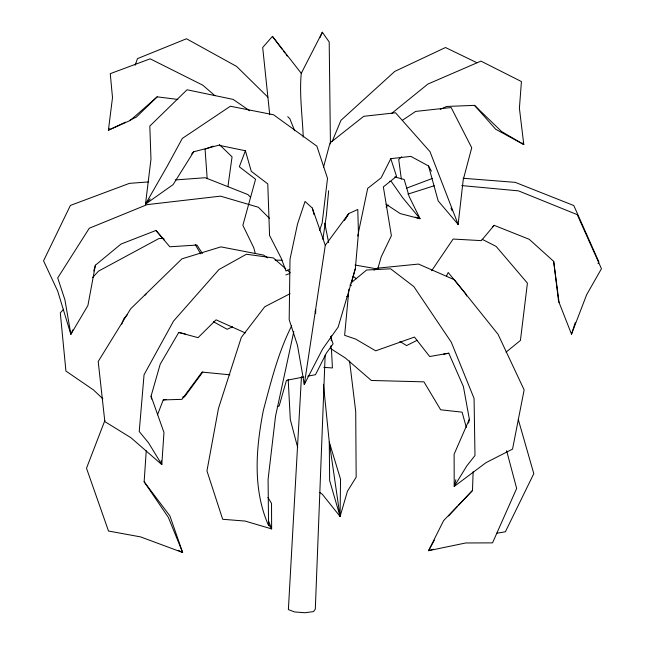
<?xml version="1.0" encoding="UTF-8"?>
<svg xmlns="http://www.w3.org/2000/svg" width="645" height="645" viewBox="0 0 645 645"><rect width="100%" height="100%" fill="white"/><g stroke="black" fill="none" stroke-linecap="round" stroke-linejoin="round"><path stroke-width="0.97" d="M319.968 492.595L322.379 494.336L340.076 516.476L340.544 479.187L329.272 442.091L323.427 384.283M315.639 313.462L315.711 309.511L315.155 311.406M458.788 505.051L472.487 490.49L473.132 471.777M325.153 355.185L315.308 609.154L313.478 611.605L304.835 612.75L294.442 611.912L288.38 609.59L301.457 376.632M331.006 345.76L330.869 348.735L345.277 357.935L371.351 380.469L423.934 381.848L440.664 409.793L462.094 412.163L466.327 427.393M331.24 340.802L331.466 335.843M104.853 420.548L86.503 468.254L108.505 531.029L140.57 536.89L182.648 552.507L168.377 517.435L144.141 481.775L146.246 450.782M328.652 190.718L326.386 215.349L322.887 239.247M348.921 289.25L344.64 335.327L355.637 339.077L375.688 350.832L414.445 337.061L429.675 356.516L448.775 353.21L463.416 386.589L469.358 419.234L468.576 423.072M325.282 245.326L304.319 384.412L322.508 349.195L338.141 327.104L355.29 269.159L358.451 233.256L357.773 209.472L348.695 213.608L325.282 245.326L312.341 208.085L305.037 201.45L297.522 223.992L290.008 259.234L289.186 319.654L297.49 345.389L304.319 384.412L304.932 382.501M227.959 186.437L232.055 156.864L219.364 144.528M330.433 143.948L329.2 41.989L322.331 32.25L301.263 73.328C299.256 94.476 302.416 115.866 303.239 137.062M164.596 240.472L155.961 230.467L121.01 244.06L95.42 265.192L87.905 305.504L70.869 334.36L57.679 291.056L43.546 260.83L70.402 205.424L129.468 183.349L148.415 181.938M357.701 236.03L367.698 188.388L381.179 177.778L390.773 158.67L410.889 156.38L428.522 165.967L431.432 171.215M455.854 479.719L454.209 486.451L486.007 462.65L512.541 449.105L524.135 389.903L498.037 334.287L454.298 279.712L418.5 264.071L377.43 268.175L374.036 270.118M293.798 331.619L275.536 416.202L268.094 479.243L268.546 525.514C252.485 489.047 255.944 448.251 263.402 410.156C271.061 381.517 278.221 352.404 291.669 325.798M351.485 282.671L355.072 269.078M323.564 167.071L330.006 142.956L363.732 116.31L395.538 112.77L430.005 151.68L458.135 224.395L463.223 179.818L471.721 147.761L451.153 107.538L415.638 111.424L402.351 120.341M151.527 399.045L151.075 396.111L160.21 364.199L178.762 332.457L185.381 333.997M377.712 269.021L381.195 256.895L391.386 235.723L383.356 186.913L396.538 176.335L390.773 158.67M93.735 270.956L95.42 265.192M340.076 516.476L329.272 442.091L329.643 480.541L340.076 516.476L347.453 491.232L356.161 477.203L355.717 411.462L349.558 360.934M492.707 226.677L494.159 225.331L529.255 239.311L553.676 261.362L558.53 301.086L571.51 334.175L575.203 322.718M319.525 230.483L322.161 223.009L327.523 178.383L316.88 146.165L273.553 114.77L230.354 106.24L182.293 138.441L167.571 165.572L145.488 204.142L173.118 184.607L193.685 151.777L218.736 145.246L245.398 150.745L251.292 171.32L267.772 183.881L269.562 235.473L281.156 258.089L286.017 271.021L289.557 269.384M135.136 65.266L137.482 58.63L186.47 38.764L236.642 66.451L267.869 97.145M121.776 324.129L123.872 318.574L127.242 314.841M245.398 150.745L239.327 166.773L255.573 179.245L242.867 225.307L253.727 247.656L255.307 253.372M157.509 414.84L163.225 399.932L166.128 399.513M571.51 334.175L586.66 294.684L601.454 268.715L577.251 214.648L518.467 190.856L461.756 185.591M332.167 141.448L340.971 120.309L394.788 71.393L445.501 47.528L476.905 62.702M72.804 329.821L70.869 334.36L64.919 299.804L57.703 277.939L89.276 228.241L147.092 204.634L220.493 196.153L258.403 207.263L269.562 218.47M469.358 419.234L454.112 454.225L454.209 486.451L466.811 465.916L474.986 455.499L474.067 398.417L451.307 342.237L413.848 286.59L390.62 268.82L366.642 270.005L350.88 283.002M319.928 37.668L322.331 32.25M109.239 128.355L108.416 130.185L130.258 120.462L157.178 96.839L177.859 99.451M598.036 263.66L598.858 261.886L573.792 205.537L515.242 182.358L463.126 178.262M446.517 275.987L448.202 272.496L465.972 294.12L466.577 295.974M434.367 540.139L428.562 550.693L465.738 542.969L492.538 542.872L516.661 488.442L506.623 450.734M344.478 220.461L348.695 213.608L345.559 218.631M431.666 270.723L453.121 239.053L481.347 240.625L494.159 225.331M202.869 371.972L184.51 396.869L182.575 397.143M301.263 73.328L272.44 36.37L262.692 47.48L269.731 114.762M144.786 295.41L146.141 293.91M150.253 198.942L145.488 204.142L150.97 159.259L149.817 126.081L187.058 89.768L233.135 99.395L249.663 110.738M63.653 309.205L60.291 312.865L65.927 371.06L93.452 389.911L102.845 398.771M92.509 277.697L98.548 271.11L158.872 238.561L163.903 238.352M191.654 153.978L193.685 151.777M448.517 515.976L457.418 506.51M472.487 490.49L443.607 520.62L428.562 550.693L433.319 549.242M157.178 96.839L136.313 117.124L130.016 120.075M401.674 156.799L398.715 159.484L401.351 179.173M386.049 207.029L388.306 205.029M506.003 352.186L520.426 340.455L527.417 283.123L496.15 246.43L482.041 239.239M391.354 113.657L427.869 84.076L480.944 61.114L521.434 81.56L519.402 108.207L523.788 144.544L495.707 129.274L474.51 105.361L446.646 106.457L440.261 109.352M290.065 293.701L264.764 306.746L241.294 337.44L218.462 408.446L206.948 470.923L222.686 519.281L245.052 521.055L271.634 528.9L271.529 503.414L267.909 497.424M417.113 340.342L406.56 345.583L399.876 341.439M125.517 122.179L108.416 130.185L112.504 97.597L110.255 73.667L150.164 58.816L202.756 85.172L214.922 95.654M232.595 326.805L227.153 329.281L213.439 321.75M213.14 146.133L205.07 149.205L207.19 178.721M406.673 188.122L432.529 178.383M285.88 274.899L289.411 273.682M407.898 194.121L434.27 185.744M346.688 296.547L348.574 295.966M277.294 406.519L279.148 406.028L286.453 380.34L303.876 376.954M307.746 376.196L315.494 374.697L326.459 353.025L333.078 343.858L330.522 336.351M443.502 354.161L448.775 353.21M496.634 533.246L505.39 531.786L533.802 473.656L518.29 419.524M175.327 179.939L205.239 177.722L247.89 194.556L250.639 197.418M163.225 399.932L181.955 399.336L202.038 372.084L229.91 374.818M275.101 260.153L282.075 260.201M323.855 367.392L332.417 367.94L331.409 348.34M355.032 265.039L376.728 268.844M389.524 181.293L391.442 181.713L402.673 197.741L420.064 218.728L400.214 213.584L386.024 204.199M178.762 332.457L198.055 337.649L216.059 319.823L245.358 332.933M394.756 176.932L404.205 179.487L409.196 196.604L420.064 218.728L415.34 217.163M349.896 285.05L351.356 285.654M178.165 550.298L182.648 552.507L169.917 515.944L144.141 481.775M267.643 257.855L263.515 255.081L220.872 246.874L181.922 258.847L130.709 308.762L98.201 361.49L104.837 421.596L130.935 437.721L161.798 464.594L163.967 432.489L151.075 396.111M353.194 276.27L356.346 278.769M285.775 268.796L273.399 257.936L246.406 254.243L218.969 269.529L173.513 321.105L144.061 374.721L139.231 431.513L148.511 442.784L161.798 464.594L161.169 460.675M287.227 270.078L290.137 272.633M474.51 105.361L501.608 131.54L523.788 144.544L522.99 142.698M287.735 116.672L289.863 118.769L294.652 130.782M155.961 230.467L169.812 246.777L196.983 245.044L202.385 253.509M272.44 36.37L282.502 49.746M283.687 51.318L284.872 52.89M286.058 54.462L287.243 56.034M195.201 244.544L200.74 253.856M451.008 208.166L452.201 210.875M457.345 222.589L458.135 224.395L438.181 200.926L428.522 165.967M268.796 521.491L271.634 528.9L268.489 524.24L268.546 525.514M297.692 447.574L290.306 419.581L288.202 379.607M312.341 208.085L314.067 214.761M324.757 223.218L328.652 242.617M553.676 261.362L559.102 302.61M304.303 381.397L304.319 384.412"/></g></svg>
